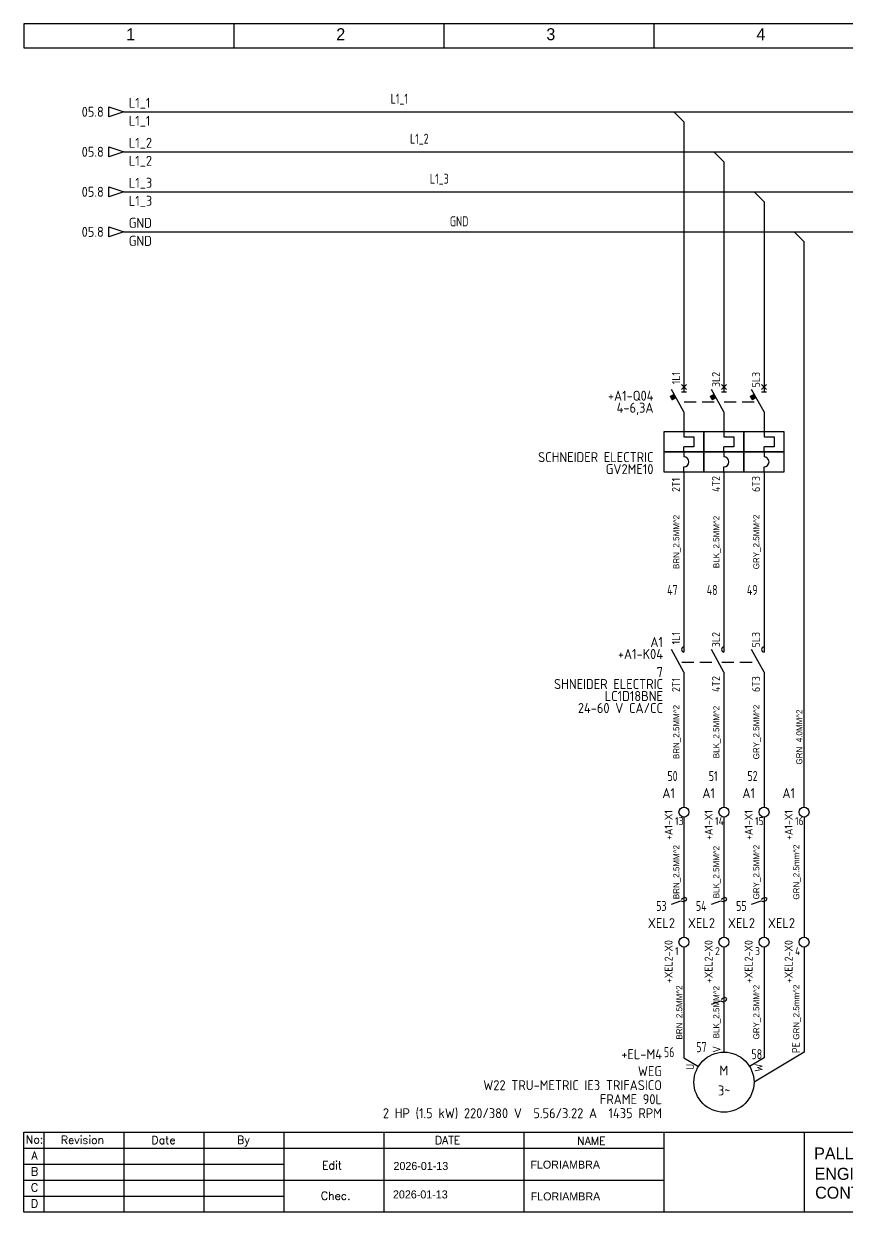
# Model space of a CAD drawing. Header units: millimetres. Extents: x 0 to 420, y 0 to 297.
# Drawn here: x 0 to 205.8, y 0 to 297 of the extents above; entities that cross this region are included whole.
import ezdxf
from ezdxf.enums import TextEntityAlignment as Align

# ---------------------------------------------------------------- set-up
doc = ezdxf.new("R2010")
doc.units = ezdxf.units.MM
doc.header["$LTSCALE"] = 6
doc.linetypes.add('DASHED', pattern=[0.75, 0.5, -0.25])
for name, color, linetype in [('025', 1, 'Continuous'), ('05', 6, 'Continuous'), ('BLK_2.5mm^2', 7, 'Continuous'), ('BLK_4.0mm^2', 7, 'Continuous'), ('BRN_2.5mm^2', 36, 'Continuous'), ('BRN_4.0mm^2', 42, 'Continuous'), ('DESC', 1, 'Continuous'), ('DESCCHILD', 20, 'Continuous'), ('GRN_2.5mm^2', 3, 'Continuous'), ('GRN_4.0mm^2', 3, 'Continuous'), ('GRY_2.5mm^2', 9, 'Continuous'), ('GRY_4.0mm^2', 9, 'Continuous'), ('LINK', 9, 'DASHED'), ('LOC', 8, 'Continuous'), ('MISC', 2, 'Continuous'), ('SYMS', 7, 'Continuous'), ('TAGS', 51, 'Continuous'), ('TERMS', 4, 'Continuous'), ('WIRENO', 70, 'Continuous'), ('WIREREF_DEST', 61, 'Continuous'), ('XREF', 7, 'Continuous'), ('XREFCHILD', 134, 'Continuous')]:
    doc.layers.add(name, color=color, linetype=linetype)
doc.styles.add('WD', font='romans.shx')
doc.styles.add('WD_IEC', font='ISOCP2.shx', dxfattribs={"width": 0.9, "height": 4})

# ---------------------------------------------------------------- blocks, each defined once
blk = doc.blocks.new('IEC_tblock_a3_floriambra')
at = {"layer": '05'}
for p, q in [((-840, 0), (-840, 20)), ((-840, 0), (-840, 20)), ((-840, 20), (-420, 20)), ((-835, 20), (-835, 0)), ((-815, 20), (-815, 0)), ((-795, 20), (-795, 0)), ((-775, 20), (-775, 0)), ((-750, 20), (-750, 0)), ((-715, 20), (-715, 0)), ((-680, 20), (-680, 0)), ((-645, 20), (-645, 0)), ((-545, 20), (-545, 0)), ((-420, 20), (-445, 20)), ((-445, 20), (-445, 0)), ((-445, 20), (-445, 15)), ((-420, 20), (-420, 0)), ((-840, 16), (-775, 16)), ((-775, 16), (-680, 16)), ((-445, 15), (-420, 15)), ((-840, 12), (-775, 12)), ((-545, 10), (-445, 10)), ((-495, 10), (-495, 0)), ((-445, 10), (-420, 10)), ((-840, 8), (-775, 8)), ((-775, 8), (-680, 8)), ((-840, 4), (-775, 4)), ((-445, 5), (-420, 5)), ((-420, 5), (-432.5, 5)), ((-432.5, 5), (-432.5, 0)), ((-420, 0), (-840, 0))]:
    blk.add_line(p, q, dxfattribs=at)
at = {"flags": 4}
for tag, p, height in [('SCALA', (-432.21, 16.54), 1.5), ('DESCRIPT_PROYECT', (-642.46, 13.18), 3), ('CODIGO_PROYECT', (-542.84, 14.13), 2), ('FECHA_CREA', (-747.6, 10.56), 2), ('AUTHOR', (-713.38, 10.89), 2), ('INSTALACION', (-441.74, 11.01), 2), ('DESCRIPCION_1', (-642.34, 8.1), 3), ('DESCRIPCION_2', (-642.22, 3.39), 3), ('LOCALIZACION', (-441.61, 6.6), 2), ('FECHA_EDIT', (-747.73, 3.45), 2), ('REVISADO', (-713.31, 2.96), 2), ('ARCHIVO', (-542.76, 1.55), 2), ('COMENTARIO', (-492.87, 1.14), 2), ('PAG', (-429.4, 1.2), 2)]:
    blk.add_attdef(tag, p, '', height=height, dxfattribs=at)
at = {"layer": '025', "style": 'WD'}
for s, p in [('No:', (-837.31, 17.19)), ('Revision', (-825.33, 17.07)), ('Date', (-805.08, 17.05)), ('By', (-785.09, 17.06)), ('NAME', (-698.14, 16.82)), ('SCALE', (-439.33, 16.45)), ('A', (-837.31, 13.19)), ('B', (-837.31, 9.19)), ('C', (-837.31, 5.19)), ('D', (-837.31, 1.19))]:
    blk.add_text(s, height=2, dxfattribs=at).set_placement(p, align=Align.CENTER)
for s, p in [('DATE', (-737.24, 16.98)), ('Edit', (-765.46, 10.72)), ('Chec.', (-765.74, 3.12)), ('SHEETS', (-444.15, 1.23))]:
    blk.add_text(s, height=2, dxfattribs=at).set_placement(p)
blk = doc.blocks.new('VCB11Q134')
for p, q in [((0, 7.5), (0, 2.5)), ((0, -2.5), (-3.12, 3.12)), ((-0.62, 3.12), (0.63, 4.37)), ((0.63, 3.12), (-0.62, 4.37)), ((-0.62, 2.5), (0.63, 2.5)), ((0, -2.5), (0, -8.75)), ((0, -7.5), (0, -8.75)), ((0, -8.75), (2.5, -8.75)), ((2.5, -8.75), (2.5, -11.25)), ((0, -12.5), (0, -11.25)), ((2.5, -11.25), (0, -11.25)), ((0, -12.5), (0, -13.75)), ((0, -17.5), (0, -16.25)), ((0, -17.5), (0, -22.5))]:
    blk.add_line(p, q)
for points in [[(-5, -7.5), (-5, -12.5), (5, -12.5), (5, -7.5)], [(-5, -12.5), (-5, -17.5), (5, -17.5), (5, -12.5)]]:
    blk.add_lwpolyline(points, close=True)
blk.add_arc((0, -15), 1.25, 270, 90)
blk.add_solid([(-2.52, 2.03), (-3.61, 1.43), (-1.91, 0.94), (-3.01, 0.33)])
at = {"style": 'WD_IEC'}
for tag, p in [('INST', (-7.62, 6.3)), ('LOC', (-7.62, 3.3)), ('TAG1', (-7.62, 0.3)), ('RATING1', (-7.62, -2.7)), ('DESC1', (-7.62, -15.05)), ('DESC2', (-7.62, -18.05)), ('DESC3', (-7.62, -21.05))]:
    blk.add_attdef(tag, text='', height=2.5, dxfattribs=at).set_placement(p, align=Align.RIGHT)
blk.add_attdef('TERM01', text='', height=2, rotation=90, dxfattribs=at).set_placement((-1, 7.5), align=Align.RIGHT)
at = {"style": 'WD_IEC', "flags": 1}
for tag, p, height in [('X2TERM01', (0, 7.5), 0.32), ('X4LINK', (-2.15, 0), 0.32), ('X1LINK', (0.02, 0), 0.32), ('ASSYCODE', (0.69, -18.77), 1), ('FAMILY', (0.69, -20.27), 1), ('CATDESC', (0.69, -21.77), 1), ('X8TERM02', (0, -22.5), 0.32)]:
    blk.add_attdef(tag, p, '', height=height, dxfattribs=at)
at = {"style": 'WD_IEC', "flags": 9}
for tag, p in [('MFG', (7.81, 5.44)), ('CAT', (7.81, 2.94))]:
    blk.add_attdef(tag, text='', height=1.5, dxfattribs=at).set_placement(p, align=Align.RIGHT)
at = {"lineweight": 15, "style": 'WD_IEC'}
for tag, p in [('XREF', (-7.62, -12.05)), ('WDTAGALT', (-7.62, -24.05))]:
    blk.add_attdef(tag, text='', height=2.5, dxfattribs=at).set_placement(p, align=Align.RIGHT)
at = {"style": 'WD_IEC'}
blk.add_attdef('TERM02', (-1, -22.5), '', height=2, rotation=90, dxfattribs=at)
blk = doc.blocks.new('VCB21Q134')
for p, q in [((0, 7.5), (0, 2.5)), ((0, -2.5), (-3.12, 3.12)), ((-0.62, 3.12), (0.63, 4.37)), ((0.63, 3.12), (-0.62, 4.37)), ((-0.62, 2.5), (0.63, 2.5)), ((0, -2.5), (0, -8.75)), ((0, -7.5), (0, -8.75)), ((0, -8.75), (2.5, -8.75)), ((2.5, -8.75), (2.5, -11.25)), ((0, -12.5), (0, -11.25)), ((2.5, -11.25), (0, -11.25)), ((0, -12.5), (0, -13.75)), ((0, -17.5), (0, -16.25)), ((0, -17.5), (0, -22.5))]:
    blk.add_line(p, q)
for points in [[(-5, -7.5), (-5, -12.5), (5, -12.5), (5, -7.5)], [(-5, -12.5), (-5, -17.5), (5, -17.5), (5, -12.5)]]:
    blk.add_lwpolyline(points, close=True)
blk.add_arc((0, -15), 1.25, 270, 90)
blk.add_solid([(-2.52, 2.03), (-3.61, 1.43), (-1.91, 0.94), (-3.01, 0.33)])
at = {"style": 'WD_IEC'}
for tag, p in [('INST', (-7.62, 6.3)), ('LOC', (-7.62, 3.3)), ('TAG2', (-7.62, 0.3)), ('DESC1', (-7.62, -15.05)), ('DESC2', (-7.62, -18.05)), ('DESC3', (-7.62, -21.05))]:
    blk.add_attdef(tag, text='', height=2.5, dxfattribs=at).set_placement(p, align=Align.RIGHT)
blk.add_attdef('TERM01', text='', height=2, rotation=90, dxfattribs=at).set_placement((-1, 7.5), align=Align.RIGHT)
at = {"style": 'WD_IEC', "flags": 1}
for tag, p, height in [('X2TERM01', (0, 7.5), 0.32), ('X4LINK', (-2.15, 0), 0.32), ('X1LINK', (0.02, 0), 0.32), ('CONTACT', (-5.49, -7.21), 1), ('ASSYCODE', (0.69, -18.77), 1), ('FAMILY', (0.69, -20.27), 1), ('CATDESC', (0.69, -21.77), 1), ('X8TERM02', (0, -22.5), 0.32)]:
    blk.add_attdef(tag, p, '', height=height, dxfattribs=at)
blk.add_attdef('RATING1', text='', height=2.5, dxfattribs=at).set_placement((-7.62, -2.7), align=Align.RIGHT)
at = {"lineweight": 15, "style": 'WD_IEC'}
for tag, p in [('XREF', (-7.62, -12.05)), ('WDTAGALT', (-7.62, -24.05))]:
    blk.add_attdef(tag, text='', height=2.5, dxfattribs=at).set_placement(p, align=Align.RIGHT)
at = {"style": 'WD_IEC'}
blk.add_attdef('TERM02', (-1, -22.5), '', height=2, rotation=90, dxfattribs=at)
blk = doc.blocks.new('HT0_418')
for p, q in [((-2.5, 0), (2.5, 0)), ((0, -2.5), (-2.5, 0))]:
    blk.add_line(p, q)
at = {"style": 'WD_IEC', "flags": 1}
for tag, p in [('X4TERM01', (-2.5, 0)), ('X1TERM01', (2.5, 0)), ('WDWSEQ', (-2.63, -0.91)), ('X8TERM01', (0, -2.5))]:
    blk.add_attdef(tag, p, '', height=0.4, dxfattribs=at)
blk = doc.blocks.new('VMS21P')
for p, q in [((0, 7.5), (0, 2.5)), ((0, -2.5), (-3.12, 3.12)), ((0, -2.5), (0, -7.5))]:
    blk.add_line(p, q)
blk.add_arc((0, 3.12), 0.625, 90, 270)
at = {"style": 'WD_IEC'}
for tag, p in [('INST', (-5.25, 6.75)), ('LOC', (-5.25, 3.75)), ('TAG2', (-5.25, 0.75)), ('XREF', (-5.25, -3.75)), ('DESC1', (-5.25, -6.75)), ('DESC2', (-5.25, -9.75)), ('DESC3', (-5.25, -12.75))]:
    blk.add_attdef(tag, text='', height=2.5, dxfattribs=at).set_placement(p, align=Align.RIGHT)
blk.add_attdef('TERM01', text='', height=2, rotation=90, dxfattribs=at).set_placement((-1, 7.5), align=Align.RIGHT)
at = {"style": 'WD_IEC', "flags": 1}
for tag, p, height in [('X2TERM01', (0, 7.5), 0.32), ('X4LINK', (-2.91, 0), 0.32), ('X1LINK', (-0.5, 0), 0.32), ('CONTACT', (4, -3.5), 1), ('FAMILY', (4, -5), 1), ('X8TERM02', (0, -7.5), 0.32)]:
    blk.add_attdef(tag, p, '', height=height, dxfattribs=at)
at = {"style": 'WD_IEC'}
blk.add_attdef('TERM02', (-1, -7.5), '', height=2, rotation=90, dxfattribs=at)
blk = doc.blocks.new('VT0002')
blk.add_circle((0, 0), 1.25)
at = {"style": 'WD_IEC'}
for tag, p in [('INST', (-2.25, 6.5)), ('LOC', (-2.25, 3.5)), ('DESC1', (-2.25, -6.25)), ('DESC2', (-2.25, -9.25)), ('DESC3', (-2.25, -12.25))]:
    blk.add_attdef(tag, text='', height=2.5, dxfattribs=at).set_placement(p, align=Align.RIGHT)
at = {"style": 'WD_IEC', "flags": 1}
for tag, p, height in [('ASSYCODE', (2.75, 10.75), 1), ('CATDESC', (2.75, 9.25), 1), ('MFG', (2.75, 7.25), 1.5), ('CAT', (2.75, 4.75), 1.5), ('X4PIN01', (-1.25, 1), 0.25), ('X4TERM01', (-1.25, 0), 0.25), ('X4TERMDESC01', (-1.25, 0.5), 0.4), ('STRIPSEQ', (0, 0), 0.025), ('X2PIN01', (0, 2.25), 0.25), ('X2TERM01', (0, 1.25), 0.25), ('X8PIN01', (0, -0.25), 0.25), ('X2TERMDESC01', (0, 1.75), 0.4), ('X1PIN01', (1.25, 1), 0.25), ('X1TERM01', (1.25, 0), 0.25), ('X1TERMDESC01', (1.25, 0.5), 0.4), ('LINKTERM', (0, -0.04), 0.025), ('X8TERM01', (0, -1.25), 0.25), ('X8TERMDESC01', (0, -0.75), 0.4)]:
    blk.add_attdef(tag, p, '', height=height, dxfattribs=at)
at = {"style": 'WD_IEC', "flags": 8}
for tag, height, p in [('TAGSTRIP', 2.5, (-2.25, 0.5)), ('TERM01', 2, (-2.25, -3.25))]:
    blk.add_attdef(tag, text='', height=height, dxfattribs=at).set_placement(p, align=Align.RIGHT)
blk = doc.blocks.new('VMO14')
blk.add_line((20, 7.5), (7.5, 0))
blk.add_circle((0, 0), 7.5)
at = {"style": 'WD_IEC'}
for tag, p in [('INST', (-15.5, 12.75)), ('LOC', (-15.5, 9.25)), ('TAG1', (-15.5, 5.75)), ('DESC1', (-15.5, 1.5)), ('DESC2', (-15.5, -2)), ('DESC3', (-15.5, -5.5)), ('RATING1', (-15.5, -9)), ('RATING2', (-15.5, -12.5)), ('RATING3', (-15.5, -16))]:
    blk.add_attdef(tag, text='', height=2.5, dxfattribs=at).set_placement(p, align=Align.RIGHT)
blk.add_attdef('TERM02', (-0.81, 7.4), '', height=2, rotation=90, dxfattribs=at)
for tag, p in [('TERM04', (19, 10)), ('TERM01', (-7.47, 4.61)), ('TERM03', (9.66, 4.61))]:
    blk.add_attdef(tag, text='', height=2, rotation=90, dxfattribs=at).set_placement(p, align=Align.RIGHT)
at = {"style": 'WD_IEC', "flags": 1}
for tag, p, height in [('MFG', (22.75, 9), 1.5), ('X2TERM02', (0, 7.5), 0.32), ('X2TERM04', (20, 7.5), 0.32), ('CAT', (22.75, 6.5), 1.5), ('X0TERM01', (-6.4, 3.9), 0.32), ('X0TERM03', (6.4, 3.9), 0.32), ('X4LINK', (-7.5, 0), 0.32), ('X1LINK', (7.5, 0), 0.32), ('ASSYCODE', (1, -9), 1), ('FAMILY', (1, -10.5), 1), ('CATDESC', (1, -12), 1)]:
    blk.add_attdef(tag, p, '', height=height, dxfattribs=at)
at = {"style": 'WD_IEC'}
for tag, p in [('M', (-0.06, 1.67)), ('3~', (0.05, -3.33))]:
    blk.add_attdef(tag, text='', height=2.5, dxfattribs=at).set_placement(p, align=Align.CENTER)
at = {"lineweight": 15, "style": 'WD_IEC'}
blk.add_attdef('XREF', text='', height=2.5, dxfattribs=at).set_placement((-15.5, -19.5), align=Align.RIGHT)
blk = doc.blocks.new('WD_WNV')
at = {"linetype": 'Continuous', "style": 'WD_IEC', "width": 0.8}
blk.add_attdef('WIRENO', text='', height=2.5, dxfattribs=at).set_placement((-1.6, 0), align=Align.MIDDLE_RIGHT)
at = {"style": 'WD_IEC', "flags": 1}
for tag, p in [('W08USER', (-1, 0.375)), ('W04USER', (-1, 0.875)), ('W05USER', (-1, 0.75)), ('W09USER', (-1, 0.25)), ('W03USER', (-1, 1)), ('W06USER', (-1, 0.625)), ('W07USER', (-1, 0.5)), ('W02USER', (-1, 1.125)), ('W01USER', (-1, 1.25)), ('W10USER', (-1, 0.125))]:
    blk.add_attdef(tag, text='', height=0.08, dxfattribs=at).set_placement(p, align=Align.CENTER)
blk = doc.blocks.new('WD_WNH')
at = {"linetype": 'Continuous', "style": 'WD_IEC', "width": 0.8}
blk.add_attdef('WIRENO', text='', height=2.5, dxfattribs=at).set_placement((0, 0.75), align=Align.CENTER)
at = {"style": 'WD_IEC', "flags": 1}
for tag, p in [('W08USER', (0, 0.375)), ('W04USER', (0, 0.875)), ('W05USER', (0, 0.75)), ('W09USER', (0, 0.25)), ('W03USER', (0, 1)), ('W06USER', (0, 0.625)), ('W07USER', (0, 0.5)), ('W02USER', (0, 1.125)), ('W01USER', (0, 1.25)), ('W10USER', (0, 0.125))]:
    blk.add_attdef(tag, text='', height=0.08, dxfattribs=at).set_placement(p, align=Align.CENTER)
blk = doc.blocks.new('HA1D3')
blk.add_lwpolyline([(0, 0), (-3.75, -1.25), (-3.75, 1.25)], close=True)
at = {"style": 'WD_IEC'}
for tag, p, height, flags in [('WIRENO', (1.25, 1), 2.5, 8), ('X1TERM01', (0, 0), 0.32, 1)]:
    blk.add_attdef(tag, p, '', height=height, dxfattribs=dict(at, flags=flags))
blk.add_attdef('XREF', text='', height=2.5, dxfattribs=at).set_placement((-5, 0), align=Align.MIDDLE_RIGHT)
at = {"style": 'WD_IEC', "flags": 1}
blk.add_attdef('SIGCODE', text='', height=1, dxfattribs=at).set_placement((-2.5, 1.8), align=Align.RIGHT)
at = {"style": 'WD_IEC'}
blk.add_attdef('DESC1', text='', height=2.5, dxfattribs=at).set_placement((1.25, -1), align=Align.TOP_LEFT)

msp = doc.modelspace()

# ---------------------------------------------------------------- linework, layer by layer
at = {"layer": '05'}
for p, q in [((0, 297), (0, 291)), ((420, 297), (0, 297)), ((52.5, 297), (52.5, 291)), ((105, 297), (105, 291)), ((157.5, 297), (157.5, 291)), ((0, 291), (420, 291))]:
    msp.add_line(p, q, dxfattribs=at)
at = {"layer": 'BLK_2.5mm^2'}
for p, q in [((175, 180), (175, 145)), ((175, 130), (175, 101.25)), ((175, 98.75), (175, 68.75)), ((175, 66.25), (175, 40))]:
    msp.add_line(p, q, dxfattribs=at)
at = {"layer": 'BLK_4.0mm^2'}
for p, q in [((25, 265), (172.5, 265)), ((177.5, 265), (395, 265)), ((175, 262.5), (175, 210))]:
    msp.add_line(p, q, dxfattribs=at)
at = {"layer": 'BRN_2.5mm^2'}
for p, q in [((165, 180), (165, 145)), ((165, 130), (165, 101.25)), ((165, 98.75), (165, 68.75)), ((165, 66.25), (165, 38.6)), ((165, 38.6), (168.6, 36.4))]:
    msp.add_line(p, q, dxfattribs=at)
at = {"layer": 'BRN_4.0mm^2'}
for p, q in [((25, 275), (162.5, 275)), ((167.5, 275), (395, 275)), ((165, 272.5), (165, 210))]:
    msp.add_line(p, q, dxfattribs=at)
at = {"layer": 'GRN_2.5mm^2'}
for p, q in [((195, 98.75), (195, 68.75)), ((195, 66.25), (195, 40))]:
    msp.add_line(p, q, dxfattribs=at)
at = {"layer": 'GRN_4.0mm^2'}
for p, q in [((25, 245), (192.5, 245)), ((197.5, 245), (395, 245)), ((195, 101.25), (195, 242.5))]:
    msp.add_line(p, q, dxfattribs=at)
at = {"layer": 'GRY_2.5mm^2'}
for p, q in [((185, 180), (185, 145)), ((185, 130), (185, 101.25)), ((185, 98.75), (185, 68.75)), ((185, 66.25), (185, 38.6)), ((185, 38.6), (181.4, 36.4))]:
    msp.add_line(p, q, dxfattribs=at)
at = {"layer": 'GRY_4.0mm^2'}
for p, q in [((25, 255), (182.5, 255)), ((185, 252.5), (185, 210)), ((187.5, 255), (395, 255))]:
    msp.add_line(p, q, dxfattribs=at)
at = {"layer": 'LINK'}
for points in [[(165.02, 202.5), (172.85, 202.5)], [(175.02, 202.5), (182.85, 202.5)], [(164.5, 137.5), (172.09, 137.5)], [(174.5, 137.5), (182.09, 137.5)]]:
    msp.add_lwpolyline(points, dxfattribs=at)
at = {"layer": 'WIRENO'}
for points in [[(161.84, 76.97), (164.25, 77.85), (164.76, 77.62), (165.51, 77.89), (165.75, 78.4), (165.24, 78.63), (164.49, 78.36), (164.37, 78.11)], [(171.84, 76.97), (174.25, 77.85), (174.76, 77.62), (175.51, 77.89), (175.75, 78.4), (175.24, 78.63), (174.49, 78.36), (174.37, 78.11)], [(181.84, 76.97), (184.25, 77.85), (184.76, 77.62), (185.51, 77.89), (185.75, 78.4), (185.24, 78.63), (184.49, 78.36), (184.37, 78.11)], [(171.84, 51.97), (174.25, 52.85), (174.76, 52.62), (175.51, 52.89), (175.75, 53.4), (175.24, 53.63), (174.49, 53.36), (174.37, 53.11)]]:
    msp.add_lwpolyline(points, dxfattribs=at)

# ---------------------------------------------------------------- block references
ref = msp.add_blockref('IEC_tblock_a3_floriambra', (840, 0))
ref.add_attrib('FECHA_EDIT', '2026-01-13', (92.27, 3.45), dxfattribs={"height": 2})
ref.add_attrib('FECHA_CREA', '2026-01-13', (92.4, 10.56), dxfattribs={"height": 2})
ref.add_attrib('REVISADO', 'FLORIAMBRA', (126.69, 2.96), dxfattribs={"height": 2})
ref.add_attrib('AUTHOR', 'FLORIAMBRA', (126.62, 10.89), dxfattribs={"height": 2})
ref.add_attrib('DESCRIPCION_2', 'CONTROL CONNECTION', (197.78, 3.39), dxfattribs={"height": 3})
ref.add_attrib('DESCRIPCION_1', 'ENGINE CONNECTION', (197.66, 8.1), dxfattribs={"height": 3})
ref.add_attrib('DESCRIPT_PROYECT', 'PALLET FEEDER', (197.54, 13.18), dxfattribs={"height": 3})
ref.add_attrib('CODIGO_PROYECT', 'FA001', (297.16, 14.13), dxfattribs={"height": 2})
ref.add_attrib('ARCHIVO', '06-PALLET FEEDER', (297.24, 1.55), dxfattribs={"height": 2})
ref.add_attrib('COMENTARIO', '----', (347.13, 1.14), dxfattribs={"height": 2})
ref.add_attrib('PAG', '06', (410.6, 1.2), dxfattribs={"height": 2})
ref.add_attrib('SCALA', '1:1', (407.79, 16.54), dxfattribs={"height": 1.5})
at = {"layer": 'BLK_4.0mm^2'}
msp.add_blockref('HT0_418', (175, 265), dxfattribs=at)
at = {"layer": 'BRN_4.0mm^2'}
msp.add_blockref('HT0_418', (165, 275), dxfattribs=at)
at = {"layer": 'GRN_4.0mm^2'}
msp.add_blockref('HT0_418', (195, 245), dxfattribs=at)
at = {"layer": 'GRY_4.0mm^2'}
msp.add_blockref('HT0_418', (185, 255), dxfattribs=at)
at = {"layer": 'SYMS'}
ref = msp.add_blockref('HA1D3', (25, 275), dxfattribs=at)
ref.add_attrib('XREF', '05.8', dxfattribs={"layer": 'XREF', "height": 2.5, "style": 'WD_IEC'}).set_placement((20, 275), align=Align.MIDDLE_RIGHT)
ref.add_attrib('DESC1', 'L1_1', dxfattribs={"layer": 'DESC', "height": 2.5, "style": 'WD_IEC'}).set_placement((26.25, 274), align=Align.TOP_LEFT)
ref.add_attrib('WIRENO', 'L1_1', (26.25, 276), dxfattribs={"layer": 'WIREREF_DEST', "height": 2.5, "style": 'WD_IEC', "flags": 8})
ref = msp.add_blockref('HA1D3', (25, 265), dxfattribs=at)
ref.add_attrib('XREF', '05.8', dxfattribs={"layer": 'XREF', "height": 2.5, "style": 'WD_IEC'}).set_placement((20, 265), align=Align.MIDDLE_RIGHT)
ref.add_attrib('DESC1', 'L1_2', dxfattribs={"layer": 'DESC', "height": 2.5, "style": 'WD_IEC'}).set_placement((26.25, 264), align=Align.TOP_LEFT)
ref.add_attrib('WIRENO', 'L1_2', (26.25, 266), dxfattribs={"layer": 'WIREREF_DEST', "height": 2.5, "style": 'WD_IEC', "flags": 8})
ref = msp.add_blockref('HA1D3', (25, 255), dxfattribs=at)
ref.add_attrib('XREF', '05.8', dxfattribs={"layer": 'XREF', "height": 2.5, "style": 'WD_IEC'}).set_placement((20, 255), align=Align.MIDDLE_RIGHT)
ref.add_attrib('DESC1', 'L1_3', dxfattribs={"layer": 'DESC', "height": 2.5, "style": 'WD_IEC'}).set_placement((26.25, 254), align=Align.TOP_LEFT)
ref.add_attrib('WIRENO', 'L1_3', (26.25, 256), dxfattribs={"layer": 'WIREREF_DEST', "height": 2.5, "style": 'WD_IEC', "flags": 8})
ref = msp.add_blockref('HA1D3', (25, 245), dxfattribs=at)
ref.add_attrib('XREF', '05.8', dxfattribs={"layer": 'XREF', "height": 2.5, "style": 'WD_IEC'}).set_placement((20, 245), align=Align.MIDDLE_RIGHT)
ref.add_attrib('DESC1', 'GND', dxfattribs={"layer": 'DESC', "height": 2.5, "style": 'WD_IEC'}).set_placement((26.25, 244), align=Align.TOP_LEFT)
ref.add_attrib('WIRENO', 'GND', (26.25, 246), dxfattribs={"layer": 'WIREREF_DEST', "height": 2.5, "style": 'WD_IEC', "flags": 8})
ref = msp.add_blockref('VCB11Q134', (165, 202.5), dxfattribs=at)
ref.add_attrib('RATING1', '4-6,3A', dxfattribs={"layer": 'MISC', "height": 2.5, "style": 'WD_IEC'}).set_placement((157.38, 199.8), align=Align.RIGHT)
ref.add_attrib('TAG1', '+A1-Q04', dxfattribs={"layer": 'TAGS', "height": 2.5, "style": 'WD_IEC'}).set_placement((157.38, 202.8), align=Align.RIGHT)
ref.add_attrib('DESC1', 'SCHNEIDER ELECTRIC', dxfattribs={"layer": 'DESC', "height": 2.5, "style": 'WD_IEC'}).set_placement((157.38, 187.45), align=Align.RIGHT)
ref.add_attrib('DESC2', 'GV2ME10', dxfattribs={"layer": 'DESC', "height": 2.5, "style": 'WD_IEC'}).set_placement((157.38, 184.45), align=Align.RIGHT)
ref.add_attrib('TERM01', '1L1', dxfattribs={"layer": 'TERMS', "height": 2, "rotation": 90, "style": 'WD_IEC'}).set_placement((164, 210), align=Align.RIGHT)
ref.add_attrib('TERM02', '2T1', (164, 180), dxfattribs={"layer": 'TERMS', "height": 2, "rotation": 90, "style": 'WD_IEC'})
ref = msp.add_blockref('VCB21Q134', (175, 202.5), dxfattribs=at)
ref.add_attrib('TERM01', '3L2', dxfattribs={"layer": 'TERMS', "height": 2, "rotation": 90, "style": 'WD_IEC'}).set_placement((174, 210), align=Align.RIGHT)
ref.add_attrib('TERM02', '4T2', (174, 180), dxfattribs={"layer": 'TERMS', "height": 2, "rotation": 90, "style": 'WD_IEC'})
ref = msp.add_blockref('VCB21Q134', (185, 202.5), dxfattribs=at)
ref.add_attrib('TERM01', '5L3', dxfattribs={"layer": 'TERMS', "height": 2, "rotation": 90, "style": 'WD_IEC'}).set_placement((184, 210), align=Align.RIGHT)
ref.add_attrib('TERM02', '6T3', (184, 180), dxfattribs={"layer": 'TERMS', "height": 2, "rotation": 90, "style": 'WD_IEC'})
ref = msp.add_blockref('VMS21P', (165, 137.5), dxfattribs=at)
ref.add_attrib('TERM02', '2T1', (164, 130), dxfattribs={"layer": 'TERMS', "height": 2, "rotation": 90, "style": 'WD_IEC'})
ref.add_attrib('TERM01', '1L1', dxfattribs={"layer": 'TERMS', "height": 2, "rotation": 90, "style": 'WD_IEC'}).set_placement((164, 145), align=Align.RIGHT)
ref.add_attrib('XREF', '7', dxfattribs={"layer": 'XREFCHILD', "height": 2.5, "style": 'WD_IEC'}).set_placement((159.75, 133.75), align=Align.RIGHT)
ref.add_attrib('DESC3', ' 24-60 V CA/CC', dxfattribs={"layer": 'DESCCHILD', "height": 2.5, "style": 'WD_IEC'}).set_placement((159.75, 124.75), align=Align.RIGHT)
ref.add_attrib('DESC2', 'LC1D18BNE', dxfattribs={"layer": 'DESCCHILD', "height": 2.5, "style": 'WD_IEC'}).set_placement((159.75, 127.75), align=Align.RIGHT)
ref.add_attrib('DESC1', 'SHNEIDER ELECTRIC', dxfattribs={"layer": 'DESCCHILD', "height": 2.5, "style": 'WD_IEC'}).set_placement((159.75, 130.75), align=Align.RIGHT)
ref.add_attrib('LOC', 'A1', dxfattribs={"layer": 'LOC', "height": 2.5, "style": 'WD_IEC'}).set_placement((159.75, 141.25), align=Align.RIGHT)
ref.add_attrib('TAG2', '+A1-K04', dxfattribs={"layer": 'TAGS', "height": 2.5, "style": 'WD_IEC'}).set_placement((159.75, 138.25), align=Align.RIGHT)
ref = msp.add_blockref('VMS21P', (175, 137.5), dxfattribs=at)
ref.add_attrib('TERM02', '4T2', (174, 130), dxfattribs={"layer": 'TERMS', "height": 2, "rotation": 90, "style": 'WD_IEC'})
ref.add_attrib('TERM01', '3L2', dxfattribs={"layer": 'TERMS', "height": 2, "rotation": 90, "style": 'WD_IEC'}).set_placement((174, 145), align=Align.RIGHT)
ref = msp.add_blockref('VMS21P', (185, 137.5), dxfattribs=at)
ref.add_attrib('TERM02', '6T3', (184, 130), dxfattribs={"layer": 'TERMS', "height": 2, "rotation": 90, "style": 'WD_IEC'})
ref.add_attrib('TERM01', '5L3', dxfattribs={"layer": 'TERMS', "height": 2, "rotation": 90, "style": 'WD_IEC'}).set_placement((184, 145), align=Align.RIGHT)
ref = msp.add_blockref('VT0002', (165, 100), dxfattribs=at)
ref.add_attrib('TERM01', '13', (162.75, 96.75), dxfattribs={"layer": 'TERMS', "height": 2, "style": 'WD_IEC', "flags": 8})
ref.add_attrib('LOC', 'A1', dxfattribs={"layer": 'LOC', "height": 2.5, "style": 'WD_IEC'}).set_placement((162.75, 103.5), align=Align.RIGHT)
ref.add_attrib('TAGSTRIP', '+A1-X1', dxfattribs={"layer": 'TAGS', "height": 2, "rotation": 90, "style": 'WD_IEC', "flags": 8}).set_placement((162.75, 100.5), align=Align.BOTTOM_RIGHT)
ref = msp.add_blockref('VT0002', (175, 100), dxfattribs=at)
ref.add_attrib('TERM01', '14', (172.75, 96.75), dxfattribs={"layer": 'TERMS', "height": 2, "style": 'WD_IEC', "flags": 8})
ref.add_attrib('LOC', 'A1', dxfattribs={"layer": 'LOC', "height": 2.5, "style": 'WD_IEC'}).set_placement((172.75, 103.5), align=Align.RIGHT)
ref.add_attrib('TAGSTRIP', '+A1-X1', dxfattribs={"layer": 'TAGS', "height": 2, "rotation": 90, "style": 'WD_IEC', "flags": 8}).set_placement((172.75, 100.5), align=Align.BOTTOM_RIGHT)
ref = msp.add_blockref('VT0002', (185, 100), dxfattribs=at)
ref.add_attrib('TERM01', '15', (182.75, 96.75), dxfattribs={"layer": 'TERMS', "height": 2, "style": 'WD_IEC', "flags": 8})
ref.add_attrib('LOC', 'A1', dxfattribs={"layer": 'LOC', "height": 2.5, "style": 'WD_IEC'}).set_placement((182.75, 103.5), align=Align.RIGHT)
ref.add_attrib('TAGSTRIP', '+A1-X1', dxfattribs={"layer": 'TAGS', "height": 2, "rotation": 90, "style": 'WD_IEC', "flags": 8}).set_placement((182.75, 100.5), align=Align.BOTTOM_RIGHT)
ref = msp.add_blockref('VT0002', (195, 100), dxfattribs=at)
ref.add_attrib('TERM01', '16', (192.75, 96.75), dxfattribs={"layer": 'TERMS', "height": 2, "style": 'WD_IEC', "flags": 8})
ref.add_attrib('LOC', 'A1', dxfattribs={"layer": 'LOC', "height": 2.5, "style": 'WD_IEC'}).set_placement((192.75, 103.5), align=Align.RIGHT)
ref.add_attrib('TAGSTRIP', '+A1-X1', dxfattribs={"layer": 'TAGS', "height": 2, "rotation": 90, "style": 'WD_IEC', "flags": 8}).set_placement((192.75, 100.5), align=Align.BOTTOM_RIGHT)
ref = msp.add_blockref('VT0002', (165, 67.5), dxfattribs=at)
ref.add_attrib('TERM01', '1', (162.75, 64.25), dxfattribs={"layer": 'TERMS', "height": 2, "style": 'WD_IEC', "flags": 8})
ref.add_attrib('LOC', 'XEL2', dxfattribs={"layer": 'LOC', "height": 2.5, "style": 'WD_IEC'}).set_placement((162.75, 71), align=Align.RIGHT)
ref.add_attrib('TAGSTRIP', '+XEL2-X0', dxfattribs={"layer": 'TAGS', "height": 2, "rotation": 90, "style": 'WD_IEC', "flags": 8}).set_placement((162.75, 68), align=Align.BOTTOM_RIGHT)
ref = msp.add_blockref('VT0002', (175, 67.5), dxfattribs=at)
ref.add_attrib('TERM01', '2', (172.75, 64.25), dxfattribs={"layer": 'TERMS', "height": 2, "style": 'WD_IEC', "flags": 8})
ref.add_attrib('LOC', 'XEL2', dxfattribs={"layer": 'LOC', "height": 2.5, "style": 'WD_IEC'}).set_placement((172.75, 71), align=Align.RIGHT)
ref.add_attrib('TAGSTRIP', '+XEL2-X0', dxfattribs={"layer": 'TAGS', "height": 2, "rotation": 90, "style": 'WD_IEC', "flags": 8}).set_placement((172.75, 68), align=Align.BOTTOM_RIGHT)
ref = msp.add_blockref('VT0002', (185, 67.5), dxfattribs=at)
ref.add_attrib('TERM01', '3', (182.75, 64.25), dxfattribs={"layer": 'TERMS', "height": 2, "style": 'WD_IEC', "flags": 8})
ref.add_attrib('LOC', 'XEL2', dxfattribs={"layer": 'LOC', "height": 2.5, "style": 'WD_IEC'}).set_placement((182.75, 71), align=Align.RIGHT)
ref.add_attrib('TAGSTRIP', '+XEL2-X0', dxfattribs={"layer": 'TAGS', "height": 2, "rotation": 90, "style": 'WD_IEC', "flags": 8}).set_placement((182.75, 68), align=Align.BOTTOM_RIGHT)
ref = msp.add_blockref('VT0002', (195, 67.5), dxfattribs=at)
ref.add_attrib('TERM01', '4', (192.75, 64.25), dxfattribs={"layer": 'TERMS', "height": 2, "style": 'WD_IEC', "flags": 8})
ref.add_attrib('LOC', 'XEL2', dxfattribs={"layer": 'LOC', "height": 2.5, "style": 'WD_IEC'}).set_placement((192.75, 71), align=Align.RIGHT)
ref.add_attrib('TAGSTRIP', '+XEL2-X0', dxfattribs={"layer": 'TAGS', "height": 2, "rotation": 90, "style": 'WD_IEC', "flags": 8}).set_placement((192.75, 68), align=Align.BOTTOM_RIGHT)
ref = msp.add_blockref('VMO14', (175, 32.5), dxfattribs=at)
ref.add_attrib('M', 'M', dxfattribs={"layer": 'MISC', "height": 2.5, "style": 'WD_IEC'}).set_placement((174.94, 34.17), align=Align.CENTER)
ref.add_attrib('3~', '3~', dxfattribs={"layer": 'MISC', "height": 2.5, "style": 'WD_IEC'}).set_placement((175.05, 29.17), align=Align.CENTER)
ref.add_attrib('DESC3', 'FRAME 90L', dxfattribs={"layer": 'DESC', "height": 2.5, "style": 'WD_IEC'}).set_placement((159.5, 27), align=Align.RIGHT)
ref.add_attrib('DESC2', 'W22 TRU-METRIC IE3 TRIFASICO', dxfattribs={"layer": 'DESC', "height": 2.5, "style": 'WD_IEC'}).set_placement((159.5, 30.5), align=Align.RIGHT)
ref.add_attrib('DESC1', 'WEG', dxfattribs={"layer": 'DESC', "height": 2.5, "style": 'WD_IEC'}).set_placement((159.5, 34), align=Align.RIGHT)
ref.add_attrib('RATING1', '2 HP (1.5 kW) 220/380 V  5.56/3.22 A  1435 RPM', dxfattribs={"layer": 'MISC', "height": 2.5, "style": 'WD_IEC'}).set_placement((159.5, 23.5), align=Align.RIGHT)
ref.add_attrib('TERM04', 'PE', dxfattribs={"layer": 'TERMS', "height": 2, "rotation": 90, "style": 'WD_IEC'}).set_placement((194, 42.5), align=Align.RIGHT)
ref.add_attrib('TERM03', 'W', dxfattribs={"layer": 'TERMS', "height": 2, "rotation": 90, "style": 'WD_IEC'}).set_placement((184.66, 37.11), align=Align.RIGHT)
ref.add_attrib('TERM02', 'V', (174.19, 39.9), dxfattribs={"layer": 'TERMS', "height": 2, "rotation": 90, "style": 'WD_IEC'})
ref.add_attrib('TERM01', 'U', dxfattribs={"layer": 'TERMS', "height": 2, "rotation": 90, "style": 'WD_IEC'}).set_placement((167.53, 37.11), align=Align.RIGHT)
ref.add_attrib('TAG1', '+EL-M4', dxfattribs={"layer": 'TAGS', "height": 2.5, "style": 'WD_IEC'}).set_placement((159.5, 38.25), align=Align.RIGHT)
at = {"layer": 'WIRENO'}
ref = msp.add_blockref('WD_WNH', (93.75, 275), dxfattribs=at)
ref.add_attrib('WIRENO', 'L1_1', dxfattribs={"linetype": 'Continuous', "height": 2.5, "style": 'WD_IEC', "width": 0.8}).set_placement((93.86, 277.02), align=Align.CENTER)
ref = msp.add_blockref('WD_WNH', (98.75, 265), dxfattribs=at)
ref.add_attrib('WIRENO', 'L1_2', dxfattribs={"linetype": 'Continuous', "height": 2.5, "style": 'WD_IEC', "width": 0.8}).set_placement((98.86, 267.02), align=Align.CENTER)
ref = msp.add_blockref('WD_WNH', (103.75, 255), dxfattribs=at)
ref.add_attrib('WIRENO', 'L1_3', dxfattribs={"linetype": 'Continuous', "height": 2.5, "style": 'WD_IEC', "width": 0.8}).set_placement((103.86, 257.02), align=Align.CENTER)
ref = msp.add_blockref('WD_WNH', (108.75, 245), dxfattribs=at)
ref.add_attrib('WIRENO', 'GND', dxfattribs={"linetype": 'Continuous', "height": 2.5, "style": 'WD_IEC', "width": 0.8}).set_placement((108.81, 246.38), align=Align.CENTER)
ref = msp.add_blockref('WD_WNV', (165, 155.5), dxfattribs=at)
ref.add_attrib('WIRENO', '47', dxfattribs={"linetype": 'Continuous', "height": 2.5, "style": 'WD_IEC', "width": 0.8}).set_placement((163.4, 155.5), align=Align.MIDDLE_RIGHT)
ref = msp.add_blockref('WD_WNV', (175, 155.5), dxfattribs=at)
ref.add_attrib('WIRENO', '48', dxfattribs={"linetype": 'Continuous', "height": 2.5, "style": 'WD_IEC', "width": 0.8}).set_placement((173.4, 155.5), align=Align.MIDDLE_RIGHT)
ref = msp.add_blockref('WD_WNV', (185, 155.5), dxfattribs=at)
ref.add_attrib('WIRENO', '49', dxfattribs={"linetype": 'Continuous', "height": 2.5, "style": 'WD_IEC', "width": 0.8}).set_placement((183.4, 155.5), align=Align.MIDDLE_RIGHT)
ref = msp.add_blockref('WD_WNV', (165, 109), dxfattribs=at)
ref.add_attrib('WIRENO', '50', dxfattribs={"linetype": 'Continuous', "height": 2.5, "style": 'WD_IEC', "width": 0.8}).set_placement((163.4, 109), align=Align.MIDDLE_RIGHT)
ref = msp.add_blockref('WD_WNV', (175, 109), dxfattribs=at)
ref.add_attrib('WIRENO', '51', dxfattribs={"linetype": 'Continuous', "height": 2.5, "style": 'WD_IEC', "width": 0.8}).set_placement((173.4, 109), align=Align.MIDDLE_RIGHT)
ref = msp.add_blockref('WD_WNV', (185, 109), dxfattribs=at)
ref.add_attrib('WIRENO', '52', dxfattribs={"linetype": 'Continuous', "height": 2.5, "style": 'WD_IEC', "width": 0.8}).set_placement((183.4, 109), align=Align.MIDDLE_RIGHT)
ref = msp.add_blockref('WD_WNV', (165, 78.12), dxfattribs=at)
ref.add_attrib('WIRENO', '53', dxfattribs={"linetype": 'Continuous', "height": 2.5, "style": 'WD_IEC', "width": 0.8}).set_placement((160.65, 76.54), align=Align.MIDDLE_RIGHT)
ref = msp.add_blockref('WD_WNV', (175, 78.12), dxfattribs=at)
ref.add_attrib('WIRENO', '54', dxfattribs={"linetype": 'Continuous', "height": 2.5, "style": 'WD_IEC', "width": 0.8}).set_placement((170.65, 76.54), align=Align.MIDDLE_RIGHT)
ref = msp.add_blockref('WD_WNV', (185, 78.12), dxfattribs=at)
ref.add_attrib('WIRENO', '55', dxfattribs={"linetype": 'Continuous', "height": 2.5, "style": 'WD_IEC', "width": 0.8}).set_placement((180.65, 76.54), align=Align.MIDDLE_RIGHT)
ref = msp.add_blockref('WD_WNV', (175, 53.12), dxfattribs=at)
ref.add_attrib('WIRENO', '57', dxfattribs={"linetype": 'Continuous', "height": 2.5, "style": 'WD_IEC', "width": 0.8}).set_placement((170.65, 41.25), align=Align.MIDDLE_RIGHT)
ref = msp.add_blockref('WD_WNV', (165, 40), dxfattribs=at)
ref.add_attrib('WIRENO', '56', dxfattribs={"linetype": 'Continuous', "height": 2.5, "style": 'WD_IEC', "width": 0.8}).set_placement((162.6, 40), align=Align.MIDDLE_RIGHT)
ref = msp.add_blockref('WD_WNH', (183.2, 37.5), dxfattribs=at)
ref.add_attrib('WIRENO', '58', dxfattribs={"linetype": 'Continuous', "height": 2.5, "style": 'WD_IEC', "width": 0.8}).set_placement((183.2, 38.25), align=Align.CENTER)

# ---------------------------------------------------------------- texts
at = {"layer": '05', "char_height": 3, "attachment_point": 1}
for s, insert in [('1', (25.61, 295.89)), ('2', (78.11, 295.89)), ('3', (130.61, 295.89)), ('4', (183.11, 295.89))]:
    msp.add_mtext_dynamic_manual_height_columns(s, width=14.5619, gutter_width=12.5, heights=[0], dxfattribs=dict(at, insert=insert))
at = {"layer": 'MISC', "char_height": 1.5, "attachment_point": 8, "rotation": 90}
for s, insert in [('\\W1;BRN_2.5MM^ 2', (164.25, 167.5)), ('\\W1;BLK_2.5MM^ 2', (174.25, 167.5)), ('\\W1;GRY_2.5MM^ 2', (184.25, 167.5)), ('\\W1;BRN_2.5MM^ 2', (164.25, 120)), ('\\W1;BLK_2.5MM^ 2', (174.25, 120)), ('\\W1;GRY_2.5MM^ 2', (184.25, 120)), ('\\W1;GRN_4.0MM^ 2', (195, 118.75)), ('\\W1;BRN_2.5MM^ 2', (164.25, 85)), ('\\W1;BLK_2.5MM^ 2', (174.25, 85)), ('\\W1;GRY_2.5MM^ 2', (184.25, 85)), ('\\W1;GRN_2.5mm^ 2', (194.25, 85)), ('\\W1;BRN_2.5MM^ 2', (165, 49.92)), ('\\W1;BLK_2.5MM^ 2', (174.25, 50)), ('\\W1;GRY_2.5MM^ 2', (184.25, 50)), ('\\W1;GRN_2.5mm^ 2', (194.25, 50))]:
    msp.add_mtext(s, dxfattribs=dict(at, insert=insert))

doc.saveas('drawing.dxf')
